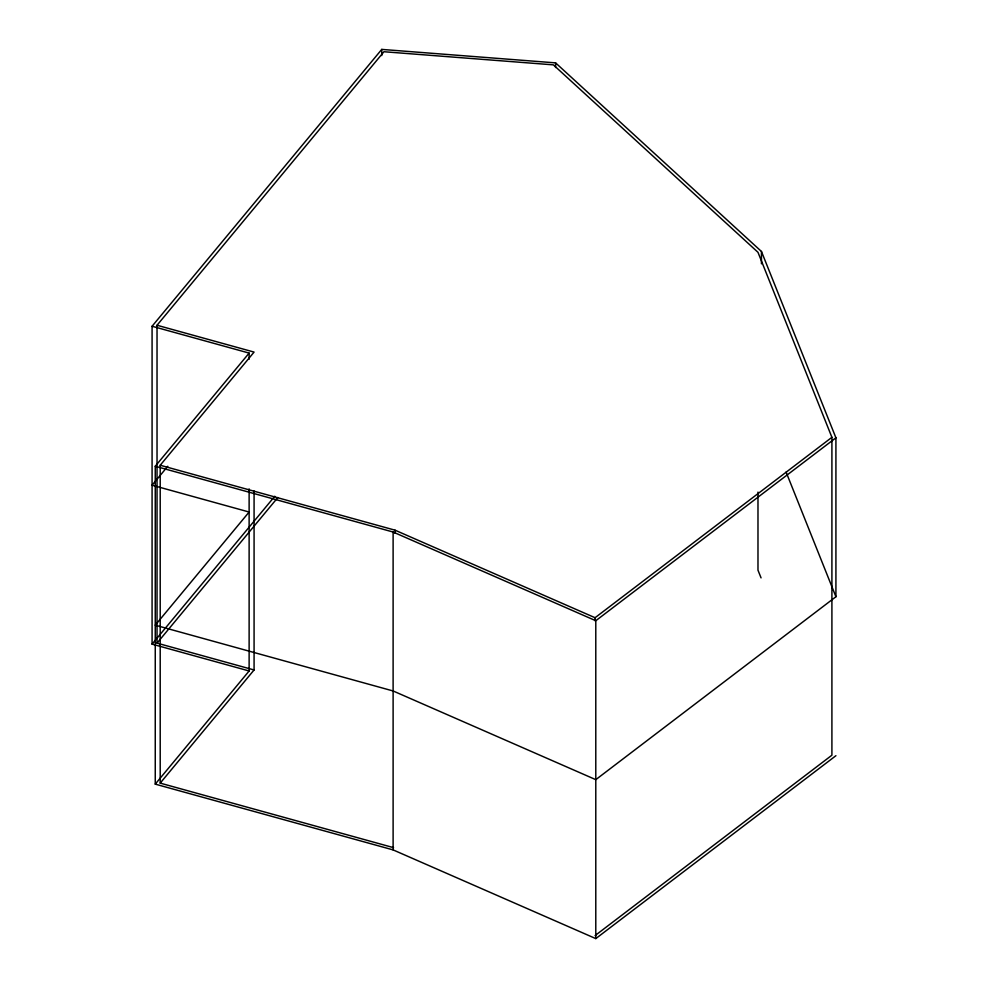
<?xml version="1.0" encoding="UTF-8"?>
<svg xmlns="http://www.w3.org/2000/svg" width="988" height="988" viewBox="0 0 988 988"><rect width="100%" height="100%" fill="white"/><g stroke="black" fill="none" stroke-linecap="round" stroke-linejoin="round"><path stroke-width="1.48" d="M249.124 488.887L249.124 670.976L152.078 644.139L152.078 326.25L381.751 49.4L555.602 62.874L761.452 251.471L835.922 437.82L835.922 596.752L595.789 779.655L393.113 690.97L155.252 625.194L249.124 512.031L152.078 485.194L167.787 466.262M254.077 490.962L254.077 669.963L157.03 643.126L157.03 325.25L383.937 51.734L553.391 64.862L757.981 252.311L831.908 437.326L831.908 755.203L595.072 935.599M835.922 755.697L595.789 938.6L393.113 849.902L155.252 784.126L155.252 466.25L249.124 353.087L152.078 326.25M393.57 847.655L160.204 783.126L160.204 465.249L254.077 352.086L157.03 325.25M152.078 644.139L274.775 496.248M157.03 643.126L277.85 497.495M155.252 784.126L249.124 670.976M160.204 783.126L254.077 669.963M595.072 620.797L595.072 617.722L831.908 437.326M595.789 938.6L595.789 620.723L835.922 437.82M160.204 465.249L395.064 530.186L595.072 617.722M155.252 466.25L393.113 532.026L595.789 620.723M786.09 472.054L835.922 596.752M761.056 577.881L757.981 570.187L757.981 492.11M761.452 251.471L761.452 263.821M555.602 62.874L555.602 67.505M395.064 530.186L395.064 533.273M393.113 532.026L393.113 849.902M381.751 49.4L381.751 55.575M249.124 353.087L249.124 359.262"/></g></svg>
